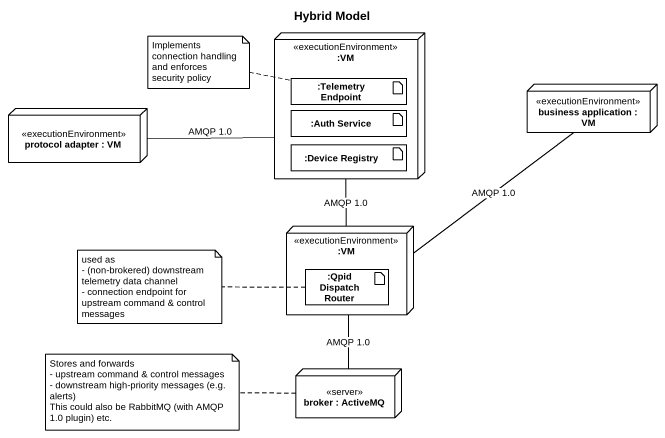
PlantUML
@startuml
title Hybrid Model
node ":VM" as VM <<executionEnvironment>> {
  artifact ":Telemetry Endpoint" as Telemetry_Endpoint
  artifact ":Auth Service" as Auth_Service
  artifact ":Device Registry" as Device_Registry
}
node "protocol adapter : VM" as protocol_adapter <<executionEnvironment>>
node "business application : VM" as business_application <<executionEnvironment>>
node ":VM" as VM_2 <<executionEnvironment>> {
  artifact ":Qpid Dispatch Router" as Qpid_Dispatch_Router
}
node "broker : ActiveMQ" as broker <<server>>
protocol_adapter -right- VM : AMQP 1.0
business_application -- VM_2 : AMQP 1.0
VM_2 -up- VM : AMQP 1.0
VM_2 -- broker : AMQP 1.0
note left of Telemetry_Endpoint : Implements connection handling and enforces security policy
note left of Qpid_Dispatch_Router
  used as
  - (non-brokered) downstream telemetry data channel
  - connection endpoint for upstream command & control messages
end note
note left of broker
  Stores and forwards
  - upstream command & control messages
  - downstream high-priority messages (e.g. alerts)
  This could also be RabbitMQ (with AMQP 1.0 plugin) etc.
end note
@enduml
